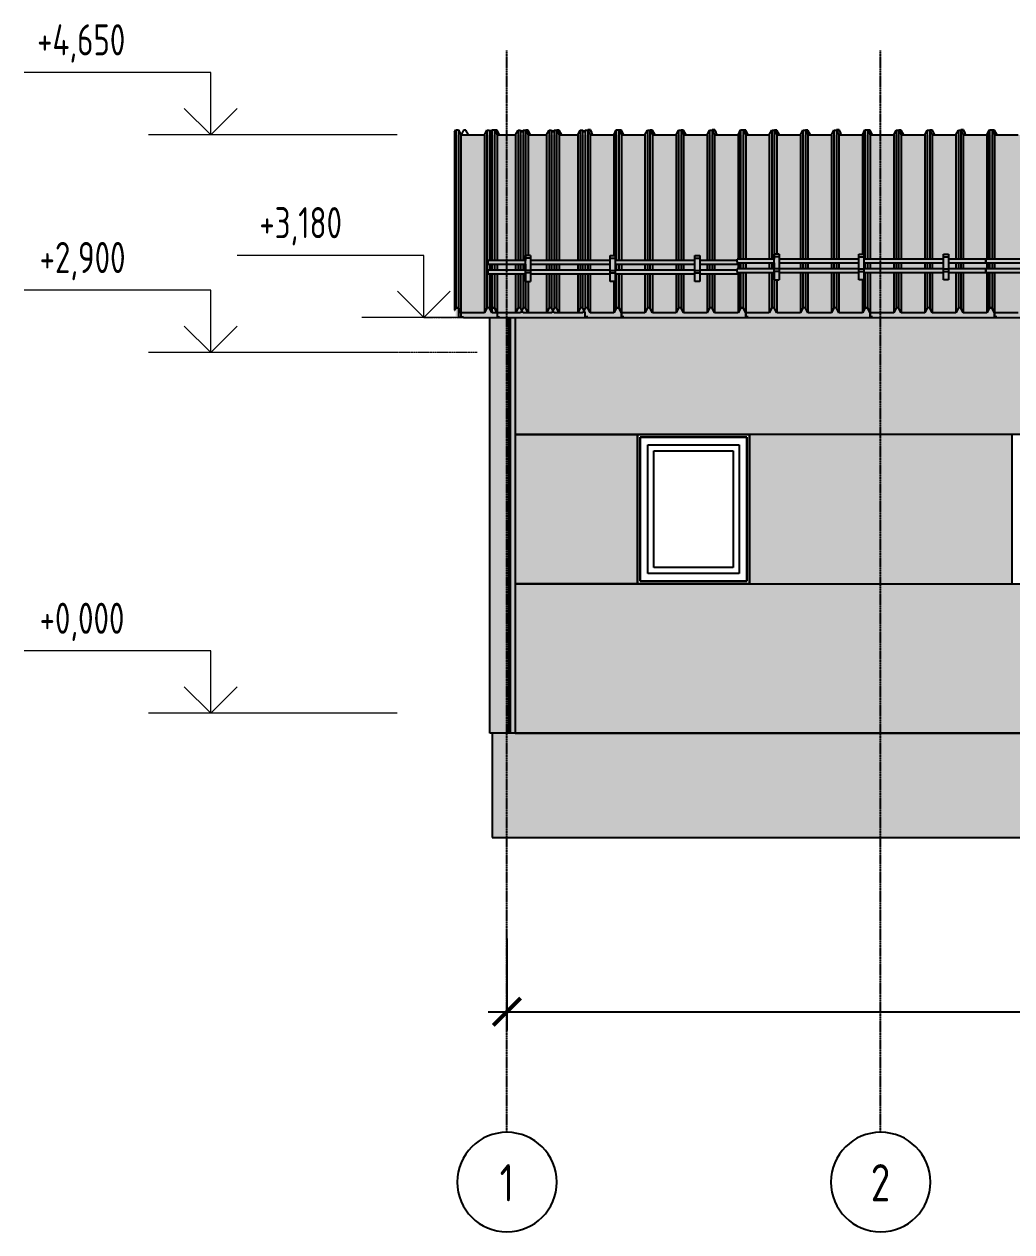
# Model space of a CAD drawing. Header units: millimetres. Extents: x 2162 to 93478, y -2737 to 52379.
# Drawn here: x 2175 to 10117, y 40518 to 50226 of the extents above; entities that cross this region are included whole.
import ezdxf

# ---------------------------------------------------------------- set-up
doc = ezdxf.new("R2010")
doc.units = ezdxf.units.MM
doc.linetypes.add('Штрихпунктир 15 х 2 х 2 мм', pattern=[19, 15, -2, 0, -2])
doc.linetypes.add('Штрихпунктирная', pattern=[30, 25, -2.25, 0.5, -2.25])
doc.layers.add('Axes', color=40, linetype='Штрихпунктирная')
doc.layers.add('Dimension', color=4, linetype='Continuous')
for name, color, linetype, lineweight in [('Level', 7, 'Continuous', 9), ('Text', 219, 'Continuous', 20), ('Windows', 4, 'Continuous', 30)]:
    doc.layers.add(name, color=color, linetype=linetype, lineweight=lineweight)
doc.styles.add('GOST Common', font='gost.shx', dxfattribs={"width": 0.9, "height": 300})
doc.styles.add('GOST Common_1', font='gost.shx', dxfattribs={"width": 0.8, "height": 250})
doc.styles.add('KOTE', font='romrust.shx', dxfattribs={"width": 0.8})
doc.dimstyles.new('ayala 100', dxfattribs={"dimscale": 50, "dimtxt": 6, "dimasz": 4.4, "dimexe": 3, "dimexo": 5, "dimgap": 1, "dimtad": 1, "dimtoh": 1, "dimdec": 0, "dimzin": 9, "dimdsep": 46, "dimtxsty": 'KOTE', "dimblk": 'ARCHTICK', "dimcen": 0, "dimdle": 3, "dimclrd": 4, "dimclre": 4, "dimclrt": 3, "dimadec": 0, "dimazin": 0, "dimtfac": 0.666667, "dimtdec": 0, "dimtix": 1, "dimtmove": 1, "dimatfit": 0, "dimfxl": 1, "dimtvp": 1, "dimtolj": 1, "dimarcsym": 0})

# ---------------------------------------------------------------- blocks, each defined once
blk = doc.blocks.new('Level 1')
at = {"color": 0}
for p, q in [((4860, 500), (3360, 500)), ((4860, 0), (4860, 500)), ((4860, 0), (4647.9, 212.1)), ((4860, 0), (5072.1, 212.1)), ((6360, 0), (4360, 0))]:
    blk.add_line(p, q, dxfattribs=at)
blk = doc.blocks.new('_ArchTick')
at = {"color": 0, "linetype": 'ByBlock', "const_width": 0.15}
blk.add_lwpolyline([(-0.5, -0.5), (0.5, 0.5)], dxfattribs=at)
blk = doc.blocks.new('*D81')
at = {"layer": 'Defpoints', "color": 0, "transparency": 16777216}
for p in [(6057.1, 43126.4), (60342.1, 43126.4), (60342.1, 42288.2)]:
    blk.add_point(p, dxfattribs=at)
at = {"layer": 'Dimension', "color": 4, "lineweight": -2, "transparency": 16777216}
for p, q in [((6057.1, 42876.4), (6057.1, 42138.2)), ((60342.1, 42876.4), (60342.1, 42138.2)), ((5907.1, 42288.2), (60492.1, 42288.2))]:
    blk.add_line(p, q, dxfattribs=at)
at = {"layer": 'Dimension', "color": 4, "lineweight": -2, "transparency": 16777216, "xscale": 220, "yscale": 220, "zscale": 220, "rotation": 180}
blk.add_blockref('_ArchTick', (6057.1, 42288.2), dxfattribs=at)
at = {"layer": 'Dimension', "color": 4, "lineweight": -2, "transparency": 16777216, "xscale": 220, "yscale": 220, "zscale": 220}
blk.add_blockref('_ArchTick', (60342.1, 42288.2), dxfattribs=at)
at = {"layer": 'Dimension', "color": 3, "transparency": 16777216, "insert": (33199.6, 42488.2), "char_height": 300, "attachment_point": 5, "style": 'KOTE'}
blk.add_mtext('\\A1;54285', dxfattribs=at)

msp = doc.modelspace()

# ---------------------------------------------------------------- hatches: boundary and pattern name
at = {"true_color": 0x61993b}
h = msp.add_hatch(color=85, dxfattribs=at)
h.dxf.hatch_style = 1
h.paths.add_polyline_path([(57615.6, 49336.2), (5644.8, 49336.2), (5644.8, 47879), (57615.6, 47879)])
h.paths.add_polyline_path([(17022, 49336.2), (17022, 48338.3)], flags=16)
h.paths.add_polyline_path([(15460.8, 49336.2), (15456.8, 49316.4), (15456.8, 48358), (15247.1, 48338.3), (15291.1, 48357), (15291.1, 48338.3), (15460.8, 48338.3)], flags=16)
h = msp.add_hatch(color=85, dxfattribs=at)
h.dxf.hatch_style = 1
h.paths.add_polyline_path([(6124, 47867.6), (5919, 47867.6), (5919, 44527.6), (6124, 44527.6)])
at = {"true_color": 0xecece7}
h = msp.add_hatch(color=254, dxfattribs=at)
h.dxf.hatch_style = 1
h.paths.add_polyline_path([(57150.1, 47867.6), (6124, 47867.6), (6124, 46927.6), (9899.9, 46927.6), (10799.9, 46927.6), (57150.1, 46927.6)])
h = msp.add_hatch(color=254, dxfattribs=at)
h.dxf.hatch_style = 1
h.paths.add_polyline_path([(7107.1, 46927.6), (6124, 46927.6), (6124, 45727.6), (7107.1, 45727.6)])
h.paths.add_polyline_path([(9062.1, 46927.6), (8007.1, 46927.6), (8007.1, 45727.6), (9062.1, 45727.6)])
h.paths.add_polyline_path([(10117.1, 46927.6), (9062.1, 46927.6), (9062.1, 45727.6), (10117.1, 45727.6)])
h.paths.add_polyline_path([(12072.1, 46927.6), (11017.1, 46927.6), (11017.1, 45727.6), (12072.1, 45727.6)])
h.paths.add_polyline_path([(16137.1, 46927.6), (15082.1, 46927.6), (15082.1, 45727.6), (16137.1, 45727.6)])
h.paths.add_polyline_path([(18092.1, 46927.6), (17037.1, 46927.6), (17037.1, 45727.6), (18092.1, 45727.6)])
h.paths.add_polyline_path([(19147.1, 46927.6), (18092.1, 46927.6), (18092.1, 45727.6), (19147.1, 45727.6)])
h.paths.add_polyline_path([(21102.1, 46927.6), (20047.1, 46927.6), (20047.1, 45727.6), (21102.1, 45727.6)])
h.paths.add_polyline_path([(22157.1, 46927.6), (21102.1, 46927.6), (21102.1, 45727.6), (22157.1, 45727.6)])
h.paths.add_polyline_path([(24112.1, 46927.6), (23057.1, 46927.6), (23057.1, 45727.6), (24112.1, 45727.6)])
h.paths.add_polyline_path([(25167.1, 46927.6), (24126.6, 46927.6), (24112.1, 46927.6), (24112.1, 45727.6), (24126.6, 45727.6), (25167.1, 45727.6)])
h = msp.add_hatch(color=254, dxfattribs=at)
h.dxf.hatch_style = 1
h.paths.add_polyline_path([(9062.1, 45727.6), (8007.1, 45727.6), (7107.1, 45727.6), (6124, 45727.6), (6124, 44687.6), (9062.1, 44687.6)])
h.paths.add_polyline_path([(12072.1, 45727.6), (11017.1, 45727.6), (10117.1, 45727.6), (9062.1, 45727.6), (9062.1, 44687.6), (12072.1, 44687.6)])
h.paths.add_polyline_path([(12072.1, 44687.6), (9062.1, 44687.6), (9062.1, 44527.6), (12072.1, 44527.6)])
h.paths.add_polyline_path([(9062.1, 44687.6), (6124, 44687.6), (6124, 44527.6), (9062.1, 44527.6)])
h.paths.add_polyline_path([(18092.1, 45727.6), (17037.1, 45727.6), (16137.1, 45727.6), (15082.1, 45727.6), (15082.1, 44687.6), (18092.1, 44687.6)])
h.paths.add_polyline_path([(18092.1, 44687.6), (15082.1, 44687.6), (15082.1, 44527.6), (18092.1, 44527.6)])
at = {"true_color": 0x61993b}
h = msp.add_hatch(color=85, dxfattribs=at)
h.dxf.hatch_style = 1
h.paths.add_polyline_path([(54212.1, 44527.6), (45182.1, 44527.6), (45182.1, 43687.6), (54212.1, 43687.6)])
h.paths.add_polyline_path([(57217.1, 44527.6), (54226.6, 44527.6), (54212.1, 44527.6), (54212.1, 43687.6), (57217.1, 43687.6)])
h.paths.add_polyline_path([(60342.1, 44527.6), (57217.1, 44527.6), (57217.1, 43687.6), (60342.1, 43687.6)])
h.paths.add_polyline_path([(60462.5, 44527.6), (60342.1, 44527.6), (60342.1, 43687.6), (60462.5, 43687.6)])
h.paths.add_polyline_path([(45182.1, 44527.6), (42186.6, 44527.6), (5937, 44527.6), (5937, 43687.6), (45182.1, 43687.6)])

# ---------------------------------------------------------------- linework, layer by layer
for p, q in [((5636, 49357.7), (5645.5, 49376.3)), ((5636, 49357.7), (5636, 47928.3)), ((5645.5, 49376.3), (5667, 49376.3)), ((5645.5, 49376.3), (5645.5, 47946.8)), ((5667, 49376.3), (5687.5, 49336.2)), ((5667, 49376.3), (5667, 47946.8)), ((5687.5, 49336.2), (5876.3, 49336.2)), ((5687.5, 49336.2), (5687.5, 47906.7)), ((5707.8, 49375.3), (5687.8, 49336.2)), ((5727.8, 49375.3), (5707.8, 49375.3)), ((5747.8, 49336.2), (5727.8, 49375.3)), ((5876.3, 49336.2), (5896.3, 49375.3)), ((5876.3, 49336.2), (5876.3, 47906.7)), ((5896.3, 49375.3), (5916.3, 49375.3)), ((5896.3, 49375.3), (5896.3, 47945.9)), ((5916.3, 49375.3), (5926.5, 49355.2)), ((5916.3, 49375.3), (5916.3, 48326.4)), ((5926.5, 49357.7), (5936, 49376.3)), ((5926.5, 49357.7), (5926.5, 48326.4)), ((5936, 49376.3), (5957.5, 49376.3)), ((5936, 49376.3), (5936, 48326.4)), ((5957.5, 49376.3), (5978, 49336.2)), ((5957.5, 49376.3), (5957.5, 48326.4)), ((5977.8, 49375.3), (5958, 49375.3)), ((5997.8, 49336.2), (5977.8, 49375.3)), ((5978, 49336.2), (6126.3, 49336.2)), ((5978, 49336.2), (6126.3, 49336.2)), ((5978, 49336.2), (5978, 48326.4)), ((6126.3, 49336.2), (6146.3, 49375.3)), ((6126.3, 49336.2), (6126.3, 48326.1)), ((6146.3, 49375.3), (6166.3, 49375.3)), ((6146.3, 49375.3), (6146.3, 48326.4)), ((6166.3, 49375.3), (6176.5, 49355.3)), ((6166.3, 49375.3), (6166.3, 48326.4)), ((6176.5, 49355.3), (6186.8, 49375.3)), ((6186.8, 49375.3), (6206.8, 49375.3)), ((6186.8, 49375.3), (6186.8, 48326.4)), ((6206.8, 49375.3), (6226.8, 49336.2)), ((6206.8, 49375.3), (6206.8, 48326.4)), ((6227.8, 49375.3), (6207.8, 49375.3)), ((6226.8, 49336.2), (6376.3, 49336.2)), ((6226.8, 49336.2), (6376.3, 49336.2)), ((6226.8, 49336.2), (6226.8, 48365.9)), ((6247.8, 49336.2), (6227.8, 49375.3)), ((6376.3, 49336.2), (6396.3, 49375.3)), ((6376.3, 49336.2), (6376.3, 48326.4)), ((6396.3, 49375.3), (6416.3, 49375.3)), ((6396.3, 49375.3), (6396.3, 48326.4)), ((6416.3, 49375.3), (6426.5, 49355.3)), ((6416.3, 49375.3), (6416.3, 48326.1)), ((6426.5, 49355.3), (6436.8, 49375.3)), ((6436.8, 49375.3), (6456.8, 49375.3)), ((6436.8, 49375.3), (6436.8, 48326.1)), ((6456.8, 49375.3), (6476.8, 49336.2)), ((6456.8, 49375.3), (6456.8, 48326.1)), ((6477.8, 49375.3), (6457.8, 49375.3)), ((6476.8, 49336.2), (6626.3, 49336.2)), ((6476.8, 49336.2), (6626.3, 49336.2)), ((6476.8, 49336.2), (6476.8, 48326.1)), ((6497.8, 49336.2), (6477.8, 49375.3)), ((6626.3, 49336.2), (6646.3, 49375.3)), ((6626.3, 49336.2), (6626.3, 48326.1)), ((6646.3, 49375.3), (6666.3, 49375.3)), ((6646.3, 49375.3), (6646.3, 48326.1)), ((6666.3, 49375.3), (6676.5, 49355.3)), ((6666.3, 48326.1), (6666.3, 49375.3)), ((6676.5, 49355.3), (6686.8, 49375.3)), ((6686.8, 49375.3), (6706.8, 49375.3)), ((6686.8, 49375.3), (6686.8, 48326.1)), ((6706.8, 49375.3), (6726.8, 49336.2)), ((6706.8, 49375.3), (6706.8, 48326.1)), ((6728.5, 49376.3), (6707, 49376.3)), ((6707.5, 49375.5), (6728, 49375.5)), ((6727.8, 49375.3), (6707.8, 49375.3)), ((6726.8, 49336.2), (6916.8, 49336.2)), ((6726.8, 49336.2), (6726.8, 48326.1)), ((6747.8, 49336.2), (6727.8, 49375.3)), ((6728, 49375.5), (6737.3, 49357.4)), ((6738, 49357.7), (6728.5, 49376.3)), ((6737.3, 49357.4), (6738, 49357.7)), ((6738, 49357.7), (6738, 49355.3)), ((6916.8, 49336.2), (6926.5, 49355.3)), ((6916.8, 49336.2), (6916.8, 48365.9)), ((6926.5, 49357.7), (6936, 49376.3)), ((6926.5, 49357.7), (6926.5, 48365.9)), ((6936, 49376.3), (6957.5, 49376.3)), ((6936, 49376.3), (6936, 48326.4)), ((6957.5, 49376.3), (6978, 49336.2)), ((6957.5, 49376.3), (6957.5, 48326.4)), ((6977.8, 49375.3), (6958, 49375.3)), ((6997.8, 49336.2), (6977.8, 49375.3)), ((6978, 49336.2), (7166.8, 49336.2)), ((6978, 49336.2), (6978, 48326.4)), ((7166.8, 49336.2), (7186.8, 49375.3)), ((7166.8, 49336.2), (7166.8, 48326.1)), ((7186.8, 49375.3), (7206.8, 49375.3)), ((7186.8, 49375.3), (7186.8, 48326.1)), ((7206.8, 49375.3), (7226.8, 49336.2)), ((7206.8, 49375.3), (7206.8, 48326.1)), ((7227.8, 49375.3), (7207.8, 49375.3)), ((7226.8, 49336.2), (7416.8, 49336.2)), ((7226.8, 49336.2), (7226.8, 48326.1)), ((7247.8, 49336.2), (7227.8, 49375.3)), ((7416.8, 49336.2), (7436.8, 49375.3)), ((7416.8, 49336.2), (7416.8, 48326.4)), ((7436.8, 49375.3), (7456.8, 49375.3)), ((7436.8, 49375.3), (7436.8, 48326.4)), ((7456.8, 49375.3), (7476.8, 49336.2)), ((7456.8, 49375.3), (7456.8, 48326.4)), ((7477.8, 49375.3), (7457.8, 49375.3)), ((7476.8, 49336.2), (7666.8, 49336.2)), ((7476.8, 49336.2), (7476.8, 48326.4)), ((7497.8, 49336.2), (7477.8, 49375.3)), ((7666.8, 49336.2), (7686.8, 49375.3)), ((7666.8, 49336.2), (7666.8, 48326.4)), ((7686.8, 49375.3), (7706.8, 49375.3)), ((7686.8, 49375.3), (7686.8, 48326.1)), ((7706.8, 49375.3), (7726.8, 49336.2)), ((7706.8, 49375.3), (7706.8, 48326.1)), ((7728.5, 49376.3), (7707, 49376.3)), ((7707.5, 49375.5), (7728, 49375.5)), ((7727.8, 49375.3), (7707.8, 49375.3)), ((7726.8, 49336.2), (7916.8, 49336.2)), ((7726.8, 49336.2), (7726.8, 48326.1)), ((7747.8, 49336.2), (7727.8, 49375.3)), ((7728, 49375.5), (7737.3, 49357.4)), ((7738, 49357.7), (7728.5, 49376.3)), ((7737.3, 49357.4), (7738, 49357.7)), ((7738, 49357.7), (7738, 49355.3)), ((7916.8, 49336.2), (7926.5, 49355.3)), ((7916.8, 49336.2), (7916.8, 48338.3)), ((7926.5, 49357.7), (7936, 49376.3)), ((7926.5, 49357.7), (7926.5, 48338.3)), ((7936, 49376.3), (7957.5, 49376.3)), ((7936, 49376.3), (7936, 48338.3)), ((7957.5, 49376.3), (7978, 49336.2)), ((7957.5, 49376.3), (7957.5, 48338.3)), ((7977.8, 49375.3), (7958, 49375.3)), ((7997.8, 49336.2), (7977.8, 49375.3)), ((7978, 49336.2), (8166.8, 49336.2)), ((7978, 49336.2), (7978, 48338.2)), ((8166.8, 49336.2), (8186.8, 49375.3)), ((8166.8, 49336.2), (8166.8, 48338.3)), ((8186.8, 49375.3), (8206.8, 49375.3)), ((8186.8, 49375.3), (8186.8, 48338.3)), ((8206.8, 49375.3), (8226.8, 49336.2)), ((8206.8, 49375.3), (8206.8, 48338.3)), ((8227.8, 49375.3), (8207.8, 49375.3)), ((8226.8, 49336.2), (8416.8, 49336.2)), ((8226.8, 49336.2), (8226.8, 48377.8)), ((8247.8, 49336.2), (8227.8, 49375.3)), ((8416.8, 49336.2), (8436.8, 49375.3)), ((8416.8, 49336.2), (8416.8, 48338)), ((8436.8, 49375.3), (8456.8, 49375.3)), ((8436.8, 49375.3), (8436.8, 48338)), ((8456.8, 49375.3), (8476.8, 49336.2)), ((8456.8, 49375.3), (8456.8, 48338)), ((8477.8, 49375.3), (8457.8, 49375.3)), ((8476.8, 49336.2), (8666.8, 49336.2)), ((8476.8, 49336.2), (8476.8, 48338)), ((8497.8, 49336.2), (8477.8, 49375.3)), ((8666.8, 49336.2), (8686.8, 49375.3)), ((8666.8, 49336.2), (8666.8, 48338)), ((8686.8, 49375.3), (8706.8, 49375.3)), ((8686.8, 49375.3), (8686.8, 48338)), ((8706.8, 49375.3), (8726.8, 49336.2)), ((8706.8, 49375.3), (8706.8, 48338)), ((8728.5, 49376.3), (8707, 49376.3)), ((8707.5, 49375.5), (8728, 49375.5)), ((8727.8, 49375.3), (8707.8, 49375.3)), ((8726.8, 49336.2), (8916.8, 49336.2)), ((8726.8, 49336.2), (8726.8, 48338)), ((8747.8, 49336.2), (8727.8, 49375.3)), ((8728, 49375.5), (8737.3, 49357.4)), ((8738, 49357.7), (8728.5, 49376.3)), ((8737.3, 49357.4), (8738, 49357.7)), ((8738, 49357.7), (8738, 49355.3)), ((8916.8, 49336.2), (8926.5, 49355.3)), ((8916.8, 49336.2), (8916.8, 48377.8)), ((8926.5, 49357.7), (8936, 49376.3)), ((8926.5, 49357.7), (8926.5, 48377.8)), ((8936, 49376.3), (8957.5, 49376.3)), ((8936, 49376.3), (8936, 48338.3)), ((8957.5, 49376.3), (8978, 49336.2)), ((8957.5, 49376.3), (8957.5, 48338.3)), ((8977.8, 49375.3), (8958, 49375.3)), ((8997.8, 49336.2), (8977.8, 49375.3)), ((8978, 49336.2), (9166.8, 49336.2)), ((8978, 49336.2), (8978, 48338.3)), ((9166.8, 49336.2), (9186.8, 49375.3)), ((9166.8, 49336.2), (9166.8, 48338)), ((9186.8, 49375.3), (9206.8, 49375.3)), ((9186.8, 49375.3), (9186.8, 48338)), ((9206.8, 49375.3), (9226.8, 49336.2)), ((9206.8, 49375.3), (9206.8, 48338)), ((9227.8, 49375.3), (9207.8, 49375.3)), ((9226.8, 49336.2), (9416.8, 49336.2)), ((9226.8, 49336.2), (9226.8, 48338)), ((9247.8, 49336.2), (9227.8, 49375.3)), ((9416.8, 49336.2), (9436.8, 49375.3)), ((9416.8, 49336.2), (9416.8, 48338.2)), ((9436.8, 49375.3), (9456.8, 49375.3)), ((9436.8, 49375.3), (9436.8, 48338.3)), ((9456.8, 49375.3), (9476.8, 49336.2)), ((9456.8, 49375.3), (9456.8, 48338.3)), ((9477.8, 49375.3), (9457.8, 49375.3)), ((9476.8, 49336.2), (9666.8, 49336.2)), ((9476.8, 49336.2), (9476.8, 48338.3)), ((9497.8, 49336.2), (9477.8, 49375.3)), ((9666.8, 49336.2), (9686.8, 49375.3)), ((9666.8, 49336.2), (9666.8, 48338.3)), ((9686.8, 49375.3), (9706.8, 49375.3)), ((9686.8, 49375.3), (9686.8, 48338)), ((9706.8, 49375.3), (9726.8, 49336.2)), ((9706.8, 49375.3), (9706.8, 48338)), ((9728.5, 49376.3), (9707, 49376.3)), ((9707.5, 49375.5), (9728, 49375.5)), ((9727.8, 49375.3), (9707.8, 49375.3)), ((9726.8, 49336.2), (9916.8, 49336.2)), ((9726.8, 49336.2), (9726.8, 48338)), ((9747.8, 49336.2), (9727.8, 49375.3)), ((9728, 49375.5), (9737.3, 49357.4)), ((9738, 49357.7), (9728.5, 49376.3)), ((9737.3, 49357.4), (9738, 49357.7)), ((9738, 49357.7), (9738, 49355.3)), ((9916.8, 49336.2), (9926.5, 49355.3)), ((9916.8, 49336.2), (9916.8, 48338.3)), ((9926.5, 49357.7), (9936, 49376.3)), ((9926.5, 49357.7), (9926.5, 48338.3)), ((9936, 49376.3), (9957.5, 49376.3)), ((9936, 49376.3), (9936, 48338.3)), ((9957.5, 49376.3), (9978, 49336.2)), ((9957.5, 49376.3), (9957.5, 48338.3)), ((9977.8, 49375.3), (9958, 49375.3)), ((9997.8, 49336.2), (9977.8, 49375.3)), ((9978, 49336.2), (10166.8, 49336.2)), ((9978, 49336.2), (9978, 48338.2)), ((8247.1, 48357), (8207.1, 48357)), ((8887.1, 48357), (8927.1, 48357)), ((9567.1, 48357), (9607.1, 48357)), ((5907.1, 48326.5), (5907.1, 48326.4)), ((5916.3, 48296.5), (5916.3, 48248.2)), ((5926.5, 48296.5), (5926.5, 48248.2)), ((5936, 48296.5), (5936, 48248.2)), ((5957.5, 48296.5), (5957.5, 48248.2)), ((5978, 48296.5), (5978, 48248.2)), ((6126.3, 48296.7), (6126.3, 48247.9)), ((6146.3, 48296.6), (6146.3, 48248.1)), ((6166.3, 48296.6), (6166.3, 48248.1)), ((6186.8, 48296.5), (6186.8, 48248.2)), ((6206.8, 48296.5), (6206.8, 48248.2)), ((6247.1, 48345.1), (6207.1, 48345.1)), ((6376.3, 48296.6), (6376.3, 48248.2)), ((6396.3, 48296.6), (6396.3, 48248.2)), ((6416.3, 48296.7), (6416.3, 48247.9)), ((6436.8, 48296.7), (6436.8, 48247.9)), ((6456.8, 48296.5), (6456.8, 48247.9)), ((6476.8, 48296.5), (6476.8, 48247.9)), ((6626.3, 48296.5), (6626.3, 48247.9)), ((6646.3, 48296.5), (6646.3, 48247.9)), ((6666.3, 48247.9), (6666.3, 48296.5)), ((6686.8, 48296.5), (6686.8, 48247.9)), ((6706.8, 48296.5), (6706.8, 48247.9)), ((6726.8, 48296.5), (6726.8, 48247.9)), ((6887.1, 48345.1), (6927.1, 48345.1)), ((6936, 48296.5), (6936, 48248.2)), ((6957.5, 48296.5), (6957.5, 48248.2)), ((6978, 48296.5), (6978, 48248.2)), ((7166.8, 48296.5), (7166.8, 48247.9)), ((7186.8, 48296.5), (7186.8, 48247.9)), ((7206.8, 48296.5), (7206.8, 48247.9)), ((7226.8, 48296.5), (7226.8, 48247.9)), ((7416.8, 48296.5), (7416.8, 48248.1)), ((7436.8, 48296.5), (7436.8, 48248.1)), ((7456.8, 48296.5), (7456.8, 48248.1)), ((7476.8, 48296.5), (7476.8, 48248.1)), ((7567.1, 48345.1), (7607.1, 48345.1)), ((7666.8, 48296.6), (7666.8, 48248.2)), ((7686.8, 48296.7), (7686.8, 48247.9)), ((7706.8, 48296.5), (7706.8, 48247.9)), ((7726.8, 48296.5), (7726.8, 48247.9)), ((7907.1, 48338.3), (7907.1, 48338.3)), ((7907.1, 48260.1), (7907.1, 48260.1)), ((7916.8, 48308.4), (7916.8, 48260.1)), ((7926.5, 48308.4), (7926.5, 48260.1)), ((7936, 48308.4), (7936, 48260.1)), ((7957.5, 48308.4), (7957.5, 48260.1)), ((7978, 48308.4), (7978, 48260.1)), ((8166.8, 48308.5), (8166.8, 48260)), ((8186.8, 48308.4), (8186.8, 48260)), ((8206.8, 48308.4), (8206.8, 48260.1)), ((8247.1, 48259.1), (8207.1, 48259.1)), ((8416.8, 48308.5), (8416.8, 48259.8)), ((8436.8, 48308.6), (8436.8, 48259.8)), ((8456.8, 48308.4), (8456.8, 48259.8)), ((8476.8, 48308.4), (8476.8, 48259.8)), ((8666.8, 48308.4), (8666.8, 48259.8)), ((8686.8, 48308.4), (8686.8, 48259.8)), ((8706.8, 48308.4), (8706.8, 48259.8)), ((8726.8, 48308.4), (8726.8, 48259.8)), ((8887.1, 48259.1), (8927.1, 48259.1)), ((8936, 48308.4), (8936, 48260.1)), ((8957.5, 48308.4), (8957.5, 48260.1)), ((8978, 48308.4), (8978, 48260.1)), ((9166.8, 48308.4), (9166.8, 48259.8)), ((9186.8, 48308.4), (9186.8, 48259.8)), ((9206.8, 48308.4), (9206.8, 48259.8)), ((9226.8, 48308.4), (9226.8, 48259.8)), ((9416.8, 48308.4), (9416.8, 48260)), ((9436.8, 48308.4), (9436.8, 48260)), ((9456.8, 48308.4), (9456.8, 48260)), ((9476.8, 48308.4), (9476.8, 48260)), ((9567.1, 48259.1), (9607.1, 48259.1)), ((9666.8, 48308.5), (9666.8, 48260.1)), ((9686.8, 48308.5), (9686.8, 48259.8)), ((9706.8, 48308.4), (9706.8, 48259.8)), ((9726.8, 48308.4), (9726.8, 48259.8)), ((9907.1, 48338.3), (9907.1, 48338.3)), ((9907.1, 48338.3), (9907.1, 48338.3)), ((9907.1, 48260.1), (9907.1, 48260.1)), ((9907.1, 48260.1), (9907.1, 48260.1)), ((9916.8, 48308.4), (9916.8, 48260.1)), ((9926.5, 48308.4), (9926.5, 48260.1)), ((9936, 48308.4), (9936, 48260.1)), ((9957.5, 48308.4), (9957.5, 48260.1)), ((9978, 48308.4), (9978, 48260.1)), ((5907.1, 48248.2), (5907.1, 48248.2)), ((5916.3, 48218.2), (5916.3, 47945.9)), ((5926.5, 48218.3), (5926.5, 47928.3)), ((5936, 48218.3), (5936, 47946.8)), ((5957.5, 48218.3), (5957.5, 47946.8)), ((5978, 48218.4), (5978, 47906.7)), ((6126.3, 48218.2), (6126.3, 47906.7)), ((6146.3, 48218.2), (6146.3, 47945.9)), ((6166.3, 48218.2), (6166.3, 47945.9)), ((6186.8, 48218.2), (6186.8, 47945.9)), ((6206.8, 48218.2), (6206.8, 47945.9)), ((6247.1, 48247.3), (6207.1, 48247.3)), ((6247.1, 48226.5), (6207.1, 48226.5)), ((6226.8, 48158), (6226.8, 47906.7)), ((6376.3, 48218.4), (6376.3, 47906.7)), ((6396.3, 48218.4), (6396.3, 47945.9)), ((6416.3, 48218.4), (6416.3, 47945.9)), ((6436.8, 48218.4), (6436.8, 47945.9)), ((6456.8, 48218.2), (6456.8, 47945.9)), ((6476.8, 48218.2), (6476.8, 47906.7)), ((6626.3, 48218.2), (6626.3, 47906.7)), ((6646.3, 48218.2), (6646.3, 47945.9)), ((6666.3, 47945.9), (6666.3, 48218.2)), ((6686.8, 48218.2), (6686.8, 47945.9)), ((6706.8, 48218.2), (6706.8, 47945.9)), ((6726.8, 48218.2), (6726.8, 47906.7)), ((6887.1, 48247.3), (6927.1, 48247.3)), ((6887.1, 48226.5), (6927.1, 48226.5)), ((6916.8, 48158), (6916.8, 47906.7)), ((6926.5, 48158), (6926.5, 47928.3)), ((6936, 48218.2), (6936, 47946.8)), ((6957.5, 48218.3), (6957.5, 47946.8)), ((6978, 48218.3), (6978, 47906.7)), ((7166.8, 48218.2), (7166.8, 47906.7)), ((7186.8, 48218.2), (7186.8, 47945.9)), ((7206.8, 48218.2), (7206.8, 47945.9)), ((7226.8, 48218.2), (7226.8, 47906.7)), ((7416.8, 48218.2), (7416.8, 47906.7)), ((7436.8, 48218.2), (7436.8, 47945.9)), ((7456.8, 48218.2), (7456.8, 47945.9)), ((7476.8, 48218.2), (7476.8, 47906.7)), ((7567.1, 48247.3), (7607.1, 48247.3)), ((7567.1, 48226.5), (7607.1, 48226.5)), ((7666.8, 48218.4), (7666.8, 47906.7)), ((7686.8, 48218.4), (7686.8, 47945.9)), ((7706.8, 48218.2), (7706.8, 47945.9)), ((7726.8, 48218.2), (7726.8, 47906.7)), ((7916.8, 48230.1), (7916.8, 47906.7)), ((7926.5, 48230.2), (7926.5, 47928.3)), ((7936, 48230.2), (7936, 47946.8)), ((7957.5, 48230.2), (7957.5, 47946.8)), ((7978, 48230.3), (7978, 47906.7)), ((8166.8, 48230.1), (8166.8, 47906.7)), ((8186.8, 48230.1), (8186.8, 47945.9)), ((8206.8, 48230.1), (8206.8, 47945.9)), ((8247.1, 48238.4), (8207.1, 48238.4)), ((8226.8, 48169.9), (8226.8, 47906.7)), ((8416.8, 48230.3), (8416.8, 47906.7)), ((8436.8, 48230.3), (8436.8, 47945.9)), ((8456.8, 48230.1), (8456.8, 47945.9)), ((8476.8, 48230.1), (8476.8, 47906.7)), ((8666.8, 48230.1), (8666.8, 47906.7)), ((8686.8, 48230.1), (8686.8, 47945.9)), ((8706.8, 48230.1), (8706.8, 47945.9)), ((8726.8, 48230.1), (8726.8, 47906.7)), ((8887.1, 48238.4), (8927.1, 48238.4)), ((8916.8, 48169.9), (8916.8, 47906.7)), ((8926.5, 48169.9), (8926.5, 47928.3)), ((8936, 48230.1), (8936, 47946.8)), ((8957.5, 48230.1), (8957.5, 47946.8)), ((8978, 48230.2), (8978, 47906.7)), ((9166.8, 48230.1), (9166.8, 47906.7)), ((9186.8, 48230.1), (9186.8, 47945.9)), ((9206.8, 48230.1), (9206.8, 47945.9)), ((9226.8, 48230.1), (9226.8, 47906.7)), ((9416.8, 48230.1), (9416.8, 47906.7)), ((9436.8, 48230.1), (9436.8, 47945.9)), ((9456.8, 48230.1), (9456.8, 47945.9)), ((9476.8, 48230.1), (9476.8, 47906.7)), ((9567.1, 48238.4), (9607.1, 48238.4)), ((9666.8, 48230.3), (9666.8, 47906.7)), ((9686.8, 48230.3), (9686.8, 47945.9)), ((9706.8, 48230.1), (9706.8, 47945.9)), ((9726.8, 48230.1), (9726.8, 47906.7)), ((9916.8, 48230.1), (9916.8, 47906.7)), ((9926.5, 48230.2), (9926.5, 47928.3)), ((9936, 48230.2), (9936, 47946.8)), ((9957.5, 48230.2), (9957.5, 47946.8)), ((9978, 48230.3), (9978, 47906.7)), ((5645.5, 47946.8), (5636, 47928.3)), ((5636, 47928.3), (5636.8, 47928)), ((5636.8, 47928), (5646, 47946.1)), ((5667, 47946.8), (5645.5, 47946.8)), ((5646, 47946.1), (5666.5, 47946.1)), ((5666.5, 47946.1), (5687, 47906)), ((5687.5, 47906.7), (5667, 47946.8)), ((5667, 47945.1), (5667, 47867.6)), ((5707, 47867.6), (5667, 47867.6)), ((5687, 47906), (5687, 47874)), ((5687, 47874), (5707, 47874)), ((5876.3, 47906.7), (5687.5, 47906.7)), ((5707, 47874), (5707, 47867.6)), ((5707, 47867.6), (6707, 47867.6)), ((5896.3, 47945.9), (5876.3, 47906.7)), ((5916.3, 47945.9), (5896.3, 47945.9)), ((5936.3, 47906.7), (5916.3, 47945.9)), ((5936, 47946.8), (5926.5, 47928.3)), ((5926.5, 47928.3), (5927.3, 47928)), ((5927.3, 47928), (5936.5, 47946.1)), ((5957.5, 47946.8), (5936, 47946.8)), ((5936.3, 47945.6), (5936.3, 47906.7)), ((6126.3, 47906.7), (5936.3, 47906.7)), ((5936.5, 47946.1), (5957, 47946.1)), ((5957, 47946.1), (5977.5, 47906)), ((5978, 47906.7), (5957.5, 47946.8)), ((5977.5, 47906), (5977.5, 47874)), ((5977.5, 47874), (5997.5, 47874)), ((6166.8, 47906.7), (5978, 47906.7)), ((5997.5, 47874), (5997.5, 47867.6)), ((5997.5, 47867.6), (6997.5, 47867.6)), ((6069, 47867.6), (6069, 44527.6)), ((6084, 47867.6), (6084, 44527.6)), ((6146.3, 47945.9), (6126.3, 47906.7)), ((6166.3, 47945.9), (6146.3, 47945.9)), ((6186.3, 47906.7), (6166.3, 47945.9)), ((6186.8, 47945.9), (6166.8, 47906.7)), ((6376.3, 47906.7), (6186.3, 47906.7)), ((6206.8, 47945.9), (6186.8, 47945.9)), ((6226.8, 47906.7), (6206.8, 47945.9)), ((6416.8, 47906.7), (6226.8, 47906.7)), ((6396.3, 47945.9), (6376.3, 47906.7)), ((6416.3, 47945.9), (6396.3, 47945.9)), ((6436.3, 47906.7), (6416.3, 47945.9)), ((6436.8, 47945.9), (6416.8, 47906.7)), ((6626.3, 47906.7), (6436.3, 47906.7)), ((6456.8, 47945.9), (6436.8, 47945.9)), ((6476.8, 47906.7), (6456.8, 47945.9)), ((6666.8, 47906.7), (6476.8, 47906.7)), ((6646.3, 47945.9), (6626.3, 47906.7)), ((6666.3, 47945.9), (6646.3, 47945.9)), ((6687, 47905.3), (6666.3, 47945.9)), ((6686.8, 47945.9), (6666.8, 47906.7)), ((6706.8, 47945.9), (6686.8, 47945.9)), ((6687, 47873.5), (6687, 47905.3)), ((6707, 47873.5), (6687, 47873.5)), ((6726.8, 47906.7), (6706.8, 47945.9)), ((6707, 47867.6), (6707, 47873.5)), ((6916.8, 47906.7), (6726.8, 47906.7)), ((6936.8, 47945.9), (6916.8, 47906.7)), ((6936, 47946.8), (6926.5, 47928.3)), ((6926.5, 47928.3), (6927.3, 47928)), ((6927.3, 47928), (6936.5, 47946.1)), ((6957.5, 47946.8), (6936, 47946.8)), ((6936.5, 47946.1), (6957, 47946.1)), ((6956.8, 47945.9), (6936.8, 47945.9)), ((6977.5, 47905.3), (6956.8, 47945.9)), ((6957, 47946.1), (6977.5, 47906)), ((6978, 47906.7), (6957.5, 47946.8)), ((6977.5, 47873.5), (6977.5, 47905.3)), ((6977.5, 47905.3), (6977.5, 47874)), ((6977.5, 47874), (6997.5, 47874)), ((6997.5, 47873.5), (6977.5, 47873.5)), ((7166.8, 47906.7), (6978, 47906.7)), ((6997.5, 47867.6), (6997.5, 47873.5)), ((6997.5, 47873.5), (6997.5, 47867.6)), ((6997.5, 47867.6), (7997.5, 47867.6)), ((7186.8, 47945.9), (7166.8, 47906.7)), ((7206.8, 47945.9), (7186.8, 47945.9)), ((7226.8, 47906.7), (7206.8, 47945.9)), ((7416.8, 47906.7), (7226.8, 47906.7)), ((7436.8, 47945.9), (7416.8, 47906.7)), ((7456.8, 47945.9), (7436.8, 47945.9)), ((7476.8, 47906.7), (7456.8, 47945.9)), ((7666.8, 47906.7), (7476.8, 47906.7)), ((7686.8, 47945.9), (7666.8, 47906.7)), ((7706.8, 47945.9), (7686.8, 47945.9)), ((7726.8, 47906.7), (7706.8, 47945.9)), ((7916.8, 47906.7), (7726.8, 47906.7)), ((7936.8, 47945.9), (7916.8, 47906.7)), ((7936, 47946.8), (7926.5, 47928.3)), ((7926.5, 47928.3), (7927.3, 47928)), ((7927.3, 47928), (7936.5, 47946.1)), ((7957.5, 47946.8), (7936, 47946.8)), ((7936.5, 47946.1), (7957, 47946.1)), ((7956.8, 47945.9), (7936.8, 47945.9)), ((7977.5, 47905.3), (7956.8, 47945.9)), ((7957, 47946.1), (7977.5, 47906)), ((7978, 47906.7), (7957.5, 47946.8)), ((7977.5, 47873.5), (7977.5, 47905.3)), ((7977.5, 47905.3), (7977.5, 47874)), ((7977.5, 47874), (7997.5, 47874)), ((7997.5, 47873.5), (7977.5, 47873.5)), ((8166.8, 47906.7), (7978, 47906.7)), ((7997.5, 47867.6), (7997.5, 47873.5)), ((7997.5, 47873.5), (7997.5, 47867.6)), ((7997.5, 47867.6), (8997.5, 47867.6)), ((8186.8, 47945.9), (8166.8, 47906.7)), ((8206.8, 47945.9), (8186.8, 47945.9)), ((8226.8, 47906.7), (8206.8, 47945.9)), ((8416.8, 47906.7), (8226.8, 47906.7)), ((8436.8, 47945.9), (8416.8, 47906.7)), ((8456.8, 47945.9), (8436.8, 47945.9)), ((8476.8, 47906.7), (8456.8, 47945.9)), ((8666.8, 47906.7), (8476.8, 47906.7)), ((8686.8, 47945.9), (8666.8, 47906.7)), ((8706.8, 47945.9), (8686.8, 47945.9)), ((8726.8, 47906.7), (8706.8, 47945.9)), ((8916.8, 47906.7), (8726.8, 47906.7)), ((8936.8, 47945.9), (8916.8, 47906.7)), ((8936, 47946.8), (8926.5, 47928.3)), ((8926.5, 47928.3), (8927.3, 47928)), ((8927.3, 47928), (8936.5, 47946.1)), ((8957.5, 47946.8), (8936, 47946.8)), ((8936.5, 47946.1), (8957, 47946.1)), ((8956.8, 47945.9), (8936.8, 47945.9)), ((8977.5, 47905.3), (8956.8, 47945.9)), ((8957, 47946.1), (8977.5, 47906)), ((8978, 47906.7), (8957.5, 47946.8)), ((8977.5, 47873.5), (8977.5, 47905.3)), ((8977.5, 47905.3), (8977.5, 47874)), ((8977.5, 47874), (8997.5, 47874)), ((8997.5, 47873.5), (8977.5, 47873.5)), ((9166.8, 47906.7), (8978, 47906.7)), ((8997.5, 47867.6), (8997.5, 47873.5)), ((8997.5, 47873.5), (8997.5, 47867.6)), ((8997.5, 47867.6), (9997.5, 47867.6)), ((9186.8, 47945.9), (9166.8, 47906.7)), ((9206.8, 47945.9), (9186.8, 47945.9)), ((9226.8, 47906.7), (9206.8, 47945.9)), ((9416.8, 47906.7), (9226.8, 47906.7)), ((9436.8, 47945.9), (9416.8, 47906.7)), ((9456.8, 47945.9), (9436.8, 47945.9)), ((9476.8, 47906.7), (9456.8, 47945.9)), ((9666.8, 47906.7), (9476.8, 47906.7)), ((9686.8, 47945.9), (9666.8, 47906.7)), ((9706.8, 47945.9), (9686.8, 47945.9)), ((9726.8, 47906.7), (9706.8, 47945.9)), ((9916.8, 47906.7), (9726.8, 47906.7)), ((9936.8, 47945.9), (9916.8, 47906.7)), ((9936, 47946.8), (9926.5, 47928.3)), ((9926.5, 47928.3), (9927.3, 47928)), ((9927.3, 47928), (9936.5, 47946.1)), ((9957.5, 47946.8), (9936, 47946.8)), ((9936.5, 47946.1), (9957, 47946.1)), ((9956.8, 47945.9), (9936.8, 47945.9)), ((9977.5, 47905.3), (9956.8, 47945.9)), ((9957, 47946.1), (9977.5, 47906)), ((9978, 47906.7), (9957.5, 47946.8)), ((9977.5, 47873.5), (9977.5, 47905.3)), ((9977.5, 47905.3), (9977.5, 47874)), ((9977.5, 47874), (9997.5, 47874)), ((9997.5, 47873.5), (9977.5, 47873.5)), ((10166.8, 47906.7), (9978, 47906.7)), ((9997.5, 47867.6), (9997.5, 47873.5)), ((9997.5, 47873.5), (9997.5, 47867.6)), ((9997.5, 47867.6), (10997.5, 47867.6)), ((6124, 46927.6), (7107.1, 46927.6)), ((7107.1, 46927.6), (6124, 46927.6)), ((7107.1, 45727.6), (7107.1, 46927.6)), ((8007.1, 46927.6), (7107.1, 46927.6)), ((8007.1, 45727.6), (8007.1, 46927.6)), ((10117.1, 46927.6), (8007.1, 46927.6)), ((10117.1, 46927.6), (8007.1, 46927.6)), ((10117.1, 46927.6), (10117.1, 45727.6)), ((11017.1, 46927.6), (10117.1, 46927.6)), ((7107.1, 45727.6), (6124, 45727.6)), ((6124, 45727.6), (7107.1, 45727.6)), ((7107.1, 45727.6), (8007.1, 45727.6)), ((8007.1, 45727.6), (10117.1, 45727.6)), ((8007.1, 45727.6), (10117.1, 45727.6)), ((10117.1, 45727.6), (11017.1, 45727.6)), ((5937, 44527.6), (5937, 43687.6)), ((12338.4, 44527.6), (6124, 44527.6)), ((6124, 44527.6), (12072.1, 44527.6)), ((5937, 43687.6), (12533.7, 43687.6))]:
    msp.add_line(p, q)
at = {"color": 0}
for p, q in [((6207.1, 48345.1), (6207.1, 48365.9)), ((6247.1, 48365.9), (6207.1, 48365.9)), ((6247.1, 48365.9), (6247.1, 48345.1)), ((6887.1, 48345.1), (6887.1, 48365.9)), ((6887.1, 48365.9), (6927.1, 48365.9)), ((6927.1, 48365.9), (6927.1, 48345.1)), ((7567.1, 48345.1), (7567.1, 48365.9)), ((7567.1, 48365.9), (7607.1, 48365.9)), ((7607.1, 48365.9), (7607.1, 48345.1)), ((8207.1, 48357), (8207.1, 48377.8)), ((8247.1, 48377.8), (8207.1, 48377.8)), ((8207.1, 48259.1), (8207.1, 48357)), ((8247.1, 48377.8), (8247.1, 48357)), ((8247.1, 48357), (8247.1, 48259.1)), ((8887.1, 48357), (8887.1, 48377.8)), ((8887.1, 48377.8), (8927.1, 48377.8)), ((8887.1, 48259.1), (8887.1, 48357)), ((8927.1, 48377.8), (8927.1, 48357)), ((8927.1, 48357), (8927.1, 48259.1)), ((9567.1, 48357), (9567.1, 48377.8)), ((9567.1, 48377.8), (9607.1, 48377.8)), ((9567.1, 48259.1), (9567.1, 48357)), ((9607.1, 48377.8), (9607.1, 48357)), ((9607.1, 48357), (9607.1, 48259.1)), ((6207.1, 48326.5), (5907.1, 48326.5)), ((5907.1, 48308.3), (5907.1, 48326.5)), ((5907.1, 48296.5), (5907.1, 48308.3)), ((5907.1, 48296.5), (6207.1, 48296.5)), ((6207.1, 48247.3), (6207.1, 48345.1)), ((6247.1, 48345.1), (6247.1, 48247.3)), ((6887.1, 48326.5), (6247.1, 48326.5)), ((6247.1, 48296.5), (6887.1, 48296.5)), ((6887.1, 48247.3), (6887.1, 48345.1)), ((6927.1, 48345.1), (6927.1, 48247.3)), ((7567.1, 48326.5), (6927.1, 48326.5)), ((6927.1, 48296.5), (7567.1, 48296.5)), ((7567.1, 48247.3), (7567.1, 48345.1)), ((7607.1, 48345.1), (7607.1, 48247.3)), ((7907.1, 48326.5), (7607.1, 48326.5)), ((7607.1, 48296.5), (7907.1, 48296.5)), ((8207.1, 48338.3), (7907.1, 48338.3)), ((7907.1, 48320.2), (7907.1, 48338.3)), ((7907.1, 48316.5), (7907.1, 48320.2)), ((7907.1, 48317.4), (7907.1, 48308.3)), ((7907.1, 48308.3), (7907.1, 48296.5)), ((7907.1, 48308.3), (8207.1, 48308.3)), ((8207.1, 48260.1), (7907.1, 48260.1)), ((7907.1, 48242), (7907.1, 48260.1)), ((8207.1, 48238.4), (8207.1, 48259.1)), ((8887.1, 48338.3), (8247.1, 48338.3)), ((8247.1, 48308.3), (8887.1, 48308.3)), ((8887.1, 48260.1), (8247.1, 48260.1)), ((8247.1, 48259.1), (8247.1, 48238.4)), ((8887.1, 48238.4), (8887.1, 48259.1)), ((9567.1, 48338.3), (8927.1, 48338.3)), ((8927.1, 48308.3), (9567.1, 48308.3)), ((9567.1, 48260.1), (8927.1, 48260.1)), ((8927.1, 48259.1), (8927.1, 48238.4)), ((9567.1, 48238.4), (9567.1, 48259.1)), ((9907.1, 48338.3), (9607.1, 48338.3)), ((9607.1, 48308.3), (9907.1, 48308.3)), ((9907.1, 48260.1), (9607.1, 48260.1)), ((9607.1, 48259.1), (9607.1, 48238.4)), ((9907.1, 48338.3), (9907.1, 48320.2)), ((10207.1, 48338.3), (9907.1, 48338.3)), ((9907.1, 48320.2), (9907.1, 48338.3)), ((9907.1, 48320.2), (9907.1, 48308.3)), ((9907.1, 48308.3), (9907.1, 48320.2)), ((9907.1, 48308.3), (10207.1, 48308.3)), ((9907.1, 48260.1), (9907.1, 48242)), ((10207.1, 48260.1), (9907.1, 48260.1)), ((9907.1, 48242), (9907.1, 48260.1)), ((6207.1, 48248.2), (5907.1, 48248.2)), ((5907.1, 48230.1), (5907.1, 48248.2)), ((5907.1, 48218.2), (5907.1, 48230.1)), ((5907.1, 48218.2), (6207.1, 48218.2)), ((6207.1, 48226.5), (6207.1, 48247.3)), ((6207.1, 48158), (6207.1, 48226.5)), ((6207.1, 48158), (6247.1, 48158)), ((6887.1, 48248.2), (6247.1, 48248.2)), ((6247.1, 48247.3), (6247.1, 48226.5)), ((6247.1, 48226.5), (6247.1, 48158)), ((6247.1, 48218.2), (6887.1, 48218.2)), ((6887.1, 48226.5), (6887.1, 48247.3)), ((6887.1, 48158), (6887.1, 48226.5)), ((6927.1, 48158), (6887.1, 48158)), ((7567.1, 48248.2), (6927.1, 48248.2)), ((6927.1, 48247.3), (6927.1, 48226.5)), ((6927.1, 48226.5), (6927.1, 48158)), ((6927.1, 48218.2), (7567.1, 48218.2)), ((7567.1, 48226.5), (7567.1, 48247.3)), ((7567.1, 48158), (7567.1, 48226.5)), ((7607.1, 48158), (7567.1, 48158)), ((7907.1, 48248.2), (7607.1, 48248.2)), ((7607.1, 48247.3), (7607.1, 48226.5)), ((7607.1, 48226.5), (7607.1, 48158)), ((7607.1, 48218.2), (7907.1, 48218.2)), ((7907.1, 48238.3), (7907.1, 48242)), ((7907.1, 48239.2), (7907.1, 48230.1)), ((7907.1, 48230.1), (7907.1, 48218.2)), ((7907.1, 48230.1), (8207.1, 48230.1)), ((8207.1, 48169.9), (8207.1, 48238.4)), ((8207.1, 48169.9), (8247.1, 48169.9)), ((8247.1, 48238.4), (8247.1, 48169.9)), ((8247.1, 48230.1), (8887.1, 48230.1)), ((8887.1, 48169.9), (8887.1, 48238.4)), ((8927.1, 48169.9), (8887.1, 48169.9)), ((8927.1, 48238.4), (8927.1, 48169.9)), ((8927.1, 48230.1), (9567.1, 48230.1)), ((9567.1, 48169.9), (9567.1, 48238.4)), ((9607.1, 48169.9), (9567.1, 48169.9)), ((9607.1, 48238.4), (9607.1, 48169.9)), ((9607.1, 48230.1), (9907.1, 48230.1)), ((9907.1, 48242), (9907.1, 48230.1)), ((9907.1, 48230.1), (9907.1, 48242)), ((9907.1, 48230.1), (10207.1, 48230.1)), ((5919, 44527.6), (5919, 47867.6)), ((6124, 47867.6), (6124, 44527.6)), ((7127.1, 45747.6), (7127.1, 46907.6)), ((7987.1, 46907.6), (7127.1, 46907.6)), ((7987.1, 45747.6), (7987.1, 46907.6)), ((7190.1, 46844.6), (7924.1, 46844.6)), ((7190.1, 45810.6), (7190.1, 46844.6)), ((7239.1, 45859.6), (7239.1, 46795.6)), ((7239.1, 46795.6), (7875.1, 46795.6)), ((7875.1, 46795.6), (7875.1, 45859.6)), ((7924.1, 46844.6), (7924.1, 45810.6)), ((7875.1, 45859.6), (7239.1, 45859.6)), ((7987.1, 45747.6), (7127.1, 45747.6)), ((7924.1, 45810.6), (7190.1, 45810.6)), ((6069, 44527.6), (5919, 44527.6)), ((6084, 44527.6), (6069, 44527.6)), ((6124, 44527.6), (6084, 44527.6))]:
    msp.add_line(p, q, dxfattribs=at)
at = {"layer": 'Axes', "linetype": 'Штрихпунктир 15 х 2 х 2 мм'}
for p, q in [((6057.1, 41318.4), (6057.1, 50015)), ((9062.1, 41318.4), (9062.1, 50015))]:
    msp.add_line(p, q, dxfattribs=at)
at = {"layer": 'Axes', "color": 7, "linetype": 'Continuous'}
for centre, start, end in [((6057.1, 40918.4), 0, 180), ((9062.1, 40918.4), 0, 180), ((6057.1, 40918.4), 180, 0), ((9062.1, 40918.4), 180, 0)]:
    msp.add_arc(centre, 400, start, end, dxfattribs=at)
at = {"layer": 'Level', "linetype": 'Штрихпунктир 15 х 2 х 2 мм'}
for p, q in [((5389, 47867.6), (57032.7, 47867.6)), ((5816.4, 47587.6), (3674.9, 47587.6))]:
    msp.add_line(p, q, dxfattribs=at)
at = {"layer": 'Windows', "color": 7}
for p, q in [((7107.1, 46927.6), (7107.1, 45727.6)), ((8007.1, 46927.6), (7107.1, 46927.6)), ((7127.1, 45747.6), (7127.1, 46907.6)), ((7127.1, 46907.6), (7987.1, 46907.6)), ((7987.1, 46907.6), (7987.1, 45747.6)), ((8007.1, 46927.6), (8007.1, 45727.6)), ((7107.1, 45727.6), (8007.1, 45727.6)), ((7987.1, 45747.6), (7127.1, 45747.6))]:
    msp.add_line(p, q, dxfattribs=at)

# ---------------------------------------------------------------- block references
at = {"layer": 'Level'}
for p in [(-1185.1, 49337.6), (529, 47867.6), (-1185.1, 47587.6), (-1185.1, 44687.6)]:
    msp.add_blockref('Level 1', p, dxfattribs=at)

# ---------------------------------------------------------------- texts
at = {"layer": 'Level', "char_height": 250, "attachment_point": 1, "style": 'GOST Common'}
for s, insert, width in [('+4,650', (2279.1, 50225.6), 1210.548), ('+3,180', (4066.2, 48755.6), 1122.362), ('+2,900', (2299.1, 48475.6), 1186.497), ('+0,000', (2299.1, 45575.6), 1186.497)]:
    msp.add_mtext(s, dxfattribs=dict(at, insert=insert, width=width))
at = {"layer": 'Text', "char_height": 300, "attachment_point": 1, "style": 'GOST Common_1'}
for s, insert, width in [('\\fGOST Common|b0|i0|c204|p34|;\\W.8;1', (5998.7, 41062.9), 153.924), ('\\fGOST Common|b0|i0|c204|p34|;\\W.8;2', (8982.5, 41062.9), 205.232)]:
    msp.add_mtext(s, dxfattribs=dict(at, insert=insert, width=width))

# ---------------------------------------------------------------- dimensions: what is measured, and where the dimension line sits
at = {"layer": 'Dimension'}
dim = msp.add_linear_dim(base=(60342.1, 42288.2), p1=(6057.1, 43126.4), p2=(60342.1, 43126.4), dimstyle='ayala 100', dxfattribs=at)
dim.commit()
dim.dimension.update_dxf_attribs({"geometry": '*D81', "text_midpoint": (33199.6, 42488.2)})

doc.saveas('drawing.dxf')
